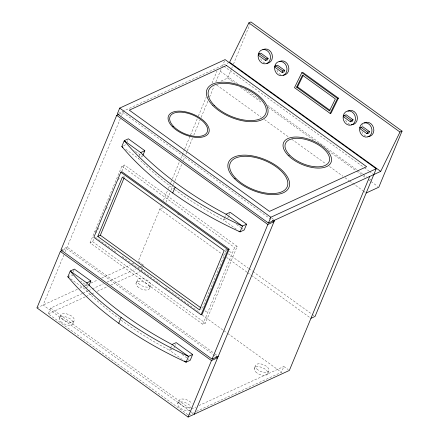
<?xml version="1.0" encoding="UTF-8"?>
<svg xmlns="http://www.w3.org/2000/svg" width="439" height="439" viewBox="0 0 439 439"><rect width="100%" height="100%" fill="white"/><g stroke="black" fill="none" stroke-linecap="round" stroke-linejoin="round"><path stroke-width="0.33" stroke-dasharray="2.19 1.65" d="M63.924 254.867L43.132 305.061L189.824 410.992M65.224 251.734L120.275 118.821M121.587 115.66L123.496 111.051L229.004 62.503M187.892 414.685L48.279 313.863L50.677 308.074L82.307 293.521M73.187 272.01L74.389 269.112M127.162 141.704L127.645 140.546M90.072 242.871L121.855 166.14L124.435 164.949L237.186 246.378L205.397 323.109L202.823 324.295L90.072 242.871L92.645 241.686L93.951 238.542M59.484 318.401L60.681 315.509M121.828 171.243L124.435 164.949M97.749 229.915L98.534 228.022M106.392 209.046L107.182 207.148M109.799 200.821L110.584 198.922M118.448 179.946L119.232 178.047M85.517 285.784L86.719 282.886M174.634 189.483A223.654 113.174 22.5 0 1 138.29 158.375L140.211 153.743M73.104 323.362L74.301 320.47M161.64 204.755L138.214 261.309L143.696 265.266L142.735 267.587M163.478 200.321L168.197 188.918M168.461 188.282L170.562 183.217M170.82 182.586L172.137 179.414M172.395 178.783L179.48 161.678M180.791 158.512L184.468 149.644M184.731 149.013L190.241 135.711M190.499 135.075L197.325 118.607M198.373 116.072L206.242 97.068M212.015 83.136L216.998 71.102M166.024 202.225L170.744 190.833M171.007 190.202L173.103 185.137M173.367 184.501L174.678 181.34M174.936 180.703L182.015 163.615M183.326 160.449L184.901 156.652M185.949 154.122L186.998 151.587M187.261 150.956L192.765 137.665M193.813 135.135L200.107 119.94M201.155 117.411L207.971 100.954M209.546 97.156L214.002 86.395M215.84 81.961L221.256 68.879M222.216 66.563L225.097 59.611M136.008 283.188L137.209 280.291M141.539 270.479L142.499 268.163M221.064 81.094L227.676 78.054L231.594 68.599M231.852 67.968L232.379 66.706M233.422 64.187L249.873 24.469M149.628 288.149L150.829 285.257M170.37 348.566L169.652 350.306L182.262 359.415M170.612 347.99L171.814 345.092M224.345 218.265L223.627 219.999L236.786 229.504M224.587 217.684L225.547 215.368M173.773 348.407L174.733 346.091M174.974 345.515L175.452 344.352M227.748 218.106L228.708 215.79M228.949 215.209L229.668 213.469M226.727 249.396L202.138 308.754L200.59 309.468M202.823 324.295L234.607 247.563L237.186 246.378M177.718 403.787L178.914 400.895M254.247 368.573L255.443 365.676M267.867 373.534L269.063 370.637M196.507 411.376L281.465 372.283L283.868 366.494L288.253 369.66M118.546 113.328L122.876 111.336M119.183 114.206L122.893 112.499L270.693 219.237M123.606 145.682L125.966 144.601M141.237 157.019L142.412 156.476L133.643 150.143M123.392 176.599L124.424 176.127M60.939 249.994L67.123 247.146L214.369 353.483M62.81 250.301L66.519 248.595L212.657 354.13M163.335 207.559L159.801 209.189L221.481 253.726M67.869 276.8L71.991 274.902L73.088 275.697M225.394 219.187L223.627 219.999A223.654 113.174 22.5 0 1 175.183 189.884M36.947 307.904L77.313 289.334M79.799 288.187L87.257 284.757M90.983 283.04L97.82 279.895M101.546 278.178L130.136 265.024M132.622 263.883L133.862 263.312M85.495 288.138L88.442 286.782L80.765 281.24M82.927 293.236L87.888 290.953M88.508 290.667L91.608 289.241M92.228 288.955L103.39 283.813M107.111 282.101L135.635 268.975M138.115 267.834L139.355 267.263M139.975 266.978L143.696 265.266M48.279 313.863L85.484 296.742M86.104 296.457L91.071 294.174M91.691 293.889L94.791 292.462M97.271 291.32L107.813 286.469M110.913 285.043L140.057 271.631M224.664 250.34L226.211 249.632M172.006 349.219L169.652 350.306A223.654 113.174 22.5 0 1 121.208 320.19M191.464 409.011L195.805 407.013M198.905 405.587L283.868 366.494M188.446 415.085L193.407 412.803M223.808 66.207L363.832 167.325M364.386 167.725L368.831 170.936M369.386 171.336L373.276 174.146M220.301 71.195L238.081 84.036M245.302 89.254L260.859 100.487M267.527 105.3L356.989 169.904M357.544 170.305L362.543 173.921M363.097 174.321L366.433 176.725M369.764 179.134L370.878 179.935M227.676 78.054L234.344 82.867M240.457 87.284L262.127 102.929M268.24 107.346L314.357 140.65M328.251 150.681L356.029 170.744M356.589 171.144L361.034 174.354M363.256 175.962L364.919 177.164M368.255 179.573L370.478 181.181M371.032 181.581L377.699 186.394M216.718 85.067L261.172 117.169M264.503 119.578L288.95 137.231M291.732 139.24L326.182 164.115M329.513 166.524L342.848 176.154M345.07 177.757L348.961 180.566M349.515 180.967L362.85 190.597M363.41 191.003L365.632 192.606M271.851 218.188L274.627 220.197M236.522 224.439L240.907 227.611M241.455 228.006L243.102 229.191M125.68 149.265L138.29 158.375M121.855 166.14L234.607 247.563M177.493 213.837L179.705 215.439M229.465 251.371L232.209 253.352M225.048 251.426L226.156 252.233M228.379 253.835L248.386 268.284M248.94 268.684L252.271 271.093M252.831 271.494L311.728 314.028M312.283 314.428L313.951 315.63M222.035 254.126L224.258 255.734M226.48 257.336L247.042 272.185M247.596 272.586L250.927 274.995M251.487 275.396L309.83 317.529M94.868 231.287L97.612 233.268M204.881 310.735L207.62 312.716M95.422 237.279L116.544 252.529M122.097 256.541L159.895 283.835M165.454 287.852L199.91 312.738M202.242 315.07L223.292 330.276M223.846 330.677L227.172 333.075M227.726 333.475L281.465 372.283M92.645 241.686L205.397 323.109M214.923 353.883L217.146 355.491M213.211 354.531L215.434 356.133M181.998 354.35L189.127 359.497M70.608 278.781L84.315 288.681A223.654 113.174 22.5 0 0 120.659 319.79M50.677 308.074L190.29 408.896M190.378 411.398L193.714 413.801M349.779 124.336A7.265 6.124 73.8 0 1 345.422 119.567M191.212 407.332A7.265 3.677 22.5 0 1 180.714 404.555A7.265 3.677 22.5 0 1 181.982 399.002A7.265 3.677 22.5 0 1 192.041 403.71M190.01 410.229A7.265 3.677 22.5 0 1 179.513 407.447A7.265 3.677 22.5 0 1 180.786 401.899A7.265 3.677 22.5 0 1 190.839 406.607M365.703 135.991A7.265 6.124 73.8 0 1 361.692 130.838M362.164 125.439A7.265 6.124 73.8 0 1 362.757 124.456M280.713 74.614A7.265 6.124 73.8 0 1 276.696 69.461M264.783 62.958A7.265 6.124 73.8 0 1 260.25 57.58M256.853 368.969A7.265 3.677 22.5 0 0 268.619 371.493A7.265 3.677 22.5 0 0 261.293 364.019A7.265 3.677 22.5 0 0 256.853 368.969M255.652 371.86A7.265 3.677 22.5 0 0 267.417 374.39A7.265 3.677 22.5 0 0 260.091 366.911A7.265 3.677 22.5 0 0 255.652 371.86M62.091 318.796A7.265 3.677 22.5 0 0 73.856 321.321A7.265 3.677 22.5 0 0 66.53 313.847A7.265 3.677 22.5 0 0 62.091 318.796M60.889 321.694A7.265 3.677 22.5 0 0 72.654 324.218A7.265 3.677 22.5 0 0 65.329 316.744A7.265 3.677 22.5 0 0 60.889 321.694M138.62 283.583A7.265 3.677 22.5 0 0 150.385 286.107A7.265 3.677 22.5 0 0 143.059 278.633A7.265 3.677 22.5 0 0 138.62 283.583M137.418 286.475A7.265 3.677 22.5 0 0 149.183 289.005A7.265 3.677 22.5 0 0 141.857 281.525A7.265 3.677 22.5 0 0 137.418 286.475"/><path stroke-width="0.66" d="M62.195 250.587L60.335 251.443L36.947 307.904L188.084 417.05L289.35 370.45L369.709 176.445M118.563 114.491L116.708 115.347L60.939 249.994L212.07 359.135L218.254 356.292M310.938 318.33L315.059 316.437L376.234 168.757L225.097 59.611L119.71 108.104L117.312 113.899L268.443 223.039L380.712 171.38L399.989 132.04L402.053 131.096L250.916 21.95L248.853 22.899L229.575 62.239L380.712 171.38M192.622 354.498L188.501 356.391A218.457 110.546 22.5 0 1 70.267 271.011L86.719 282.886A223.654 113.174 22.5 0 0 172.05 344.516L176.176 342.618L192.622 354.498L190.224 360.287L186.103 362.186A218.457 110.546 22.5 0 1 67.869 276.8L70.267 271.011L74.389 269.112L90.84 280.993L88.919 285.624M246.597 224.192L242.476 226.09A218.457 110.546 22.5 0 1 124.242 140.705L140.689 152.585A223.654 113.174 22.5 0 0 226.025 214.21L230.146 212.311L246.597 224.192L244.199 229.987L240.078 231.88A218.457 110.546 22.5 0 1 121.839 146.494L124.242 140.705L128.364 138.806L144.815 150.687L142.894 155.318M120.824 172.198L93.836 237.351L201.1 314.818L202.132 314.34L229.12 249.187L121.85 171.726L120.824 172.198L228.088 249.665L229.12 249.187M97.776 236.434L122.366 177.076L224.148 250.581L199.558 309.939L97.776 236.434L100.35 235.249L124.155 177.784M118.739 323.285L121.137 317.496M172.714 192.984L175.112 187.19M201.1 314.818L228.088 249.665M188.084 417.05L211.472 360.584L217.656 357.741L215.988 356.534M212.07 359.135L267.845 224.488L274.029 221.646L272.361 220.438M268.443 223.039L270.847 217.25L376.234 168.757M194.268 414.202L274.627 220.197M402.053 131.096L378.813 187.195L366.186 193.006M259.043 53.761L258.308 55.259L265.507 60.456L267.384 59.913L268.119 58.414L260.92 53.212L259.043 53.761L266.243 58.958L268.119 58.414M265.507 60.456L266.243 58.958M275.708 65.795L274.973 67.293L282.123 72.457L284 71.914L284.735 70.41L277.585 65.252L275.708 65.795L282.859 70.959L284.735 70.41M282.123 72.457L282.859 70.959M301.834 72.676L294.492 87.668L330.133 113.405L331.072 113.136L338.42 98.144L302.778 72.408L301.834 72.676L337.481 98.418L338.42 98.144M296.599 87.158L302.471 75.168L335.374 98.929L329.497 110.919L296.599 87.158L297.538 86.889L303.119 75.497M330.133 113.405L337.481 98.418M344.341 115.358L343.605 116.856L350.443 121.795L352.319 121.246L353.055 119.748L346.217 114.809L344.341 115.358L351.173 120.291L353.055 119.748M350.443 121.795L351.173 120.291M360.913 127.326L360.178 128.825L366.905 133.681L368.782 133.138L369.517 131.64L362.79 126.778L360.913 127.326L367.641 132.183L369.517 131.64M366.905 133.681L367.641 132.183M140.689 152.585L144.815 150.687M86.719 282.886L90.84 280.993M248.853 22.899L399.989 132.04M297.538 86.889L329.887 110.249M119.71 108.104L270.847 217.25M116.708 115.347L267.845 224.488M226.025 214.21L242.476 226.09L240.078 231.88L238.981 231.09M121.839 146.494L122.936 147.29M100.35 235.249L201.029 307.953M60.335 251.443L211.472 360.584M172.05 344.516L188.501 356.391L186.103 362.186L184.457 360.995M67.869 276.8L68.961 277.591M347.918 111.094A7.265 6.124 73.8 0 1 357.148 116.083A7.265 6.124 73.8 0 1 351.392 124.692M364.365 122.969A7.265 6.124 73.8 0 1 373.6 127.958A7.265 6.124 73.8 0 1 367.844 136.573M279.374 61.592A7.265 6.124 73.8 0 1 288.527 66.278A7.265 6.124 73.8 0 1 283.391 75.206M262.923 49.717A7.265 6.124 73.8 0 1 272.076 54.398A7.265 6.124 73.8 0 1 266.939 63.326M226.458 65.471L129.313 110.167L269.486 211.395L366.625 166.694L226.458 65.471M235.803 178.338A30.84 15.606 22.5 0 0 285.734 189.061A30.84 15.606 22.5 0 0 254.642 157.338A30.84 15.606 22.5 0 0 235.803 178.338M234.421 178.547A32.706 16.55 22.5 0 0 287.364 189.917A32.706 16.55 22.5 0 0 254.395 156.273A32.706 16.55 22.5 0 0 234.421 178.547M343.26 115.792A7.265 6.124 73.8 0 0 351.118 125.104A7.265 6.124 73.8 0 0 353.576 113.3A7.265 6.124 73.8 0 0 343.26 115.792M359.711 127.672A7.265 6.124 73.8 0 0 367.569 136.984A7.265 6.124 73.8 0 0 370.022 125.175A7.265 6.124 73.8 0 0 359.711 127.672M274.721 66.294A7.265 6.124 73.8 0 0 282.573 75.607A7.265 6.124 73.8 0 0 285.032 63.798A7.265 6.124 73.8 0 0 274.721 66.294M289.735 155.186A23.635 11.957 22.5 0 0 327.993 163.407A23.635 11.957 22.5 0 0 304.167 139.092A23.635 11.957 22.5 0 0 289.735 155.186M172.439 126.723A21.802 11.035 22.5 0 0 207.735 134.301A21.802 11.035 22.5 0 0 185.757 111.874A21.802 11.035 22.5 0 0 172.439 126.723M173.674 126.536A20.139 10.19 22.5 0 0 206.275 133.538A20.139 10.19 22.5 0 0 185.977 112.823A20.139 10.19 22.5 0 0 173.674 126.536M212.91 105.585A32.706 16.55 22.5 0 0 265.847 116.955A32.706 16.55 22.5 0 0 232.884 83.311A32.706 16.55 22.5 0 0 212.91 105.585M288.198 155.417A25.692 13 22.5 0 0 329.799 164.351A25.692 13 22.5 0 0 303.898 137.917A25.692 13 22.5 0 0 288.198 155.417M214.298 105.376A30.834 15.601 22.5 0 0 264.212 116.094A30.834 15.601 22.5 0 0 233.131 84.381A30.834 15.601 22.5 0 0 214.298 105.376M258.269 54.414A7.265 6.124 73.8 0 0 266.127 63.726A7.265 6.124 73.8 0 0 268.58 51.923A7.265 6.124 73.8 0 0 258.269 54.414"/></g></svg>
